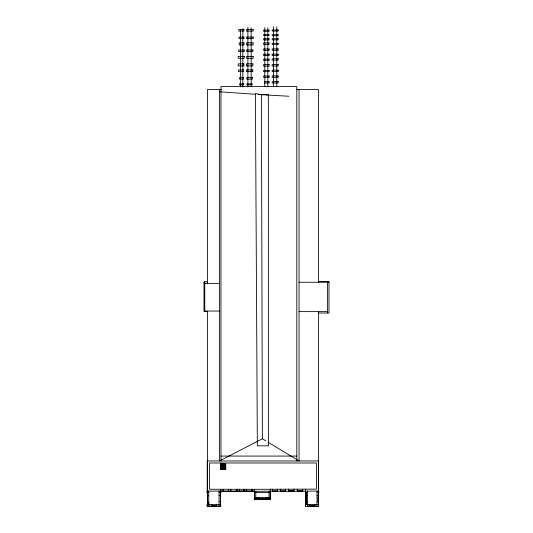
<?xml version="1.0" encoding="UTF-8"?>
<svg xmlns="http://www.w3.org/2000/svg" width="533" height="533" viewBox="0 0 533 533"><rect width="100%" height="100%" fill="white"/><g stroke="black" fill="none" stroke-linecap="round" stroke-linejoin="round"><path stroke-width="0.8" d="M237.525 489.254L237.525 491.446L239.537 491.213M236.359 491.213L254.461 491.213L254.461 497.615M239.537 491.446L239.537 489.254L239.537 491.446L236.359 491.446L236.359 489.254M223.014 489.254C224.766 493.871 219.143 489.074 220.735 492.632M223.014 491.246L220.735 491.213L254.461 491.213M207.477 502.186L207.477 504.711L207.477 492.365M211.841 505.984L211.848 504.711L211.841 506.283M302.531 491.16L302.564 489.134M254.461 491.279L254.527 489.307L316.409 489.134L316.395 462.984L209.502 462.984L209.502 489.254L254.527 489.307M258.418 498.848L257.706 499.181L257.859 497.649M222.814 467.814L223.32 464.869M221.795 465.536C221.815 472.398 227.997 462.597 221.795 465.536L224.346 467.148M222.268 467.614L223.873 465.062M221.848 467.201L224.286 465.476M265.9 440.918L262.376 438.786L219.489 460.965L219.489 89.557M221.601 466.675L224.54 466.009M221.795 89.557L207.477 89.557L207.477 283.389M296.348 89.557L318.421 89.557L318.421 282.25M258.112 94.474L268.346 94.701L268.505 445.828L257.346 445.828L255.407 93.561L261.397 94.701L288.746 96.24M318.421 281.417L329.001 281.417L329.001 312.998L318.421 312.998M207.477 281.784L203.999 281.784L203.999 311.405L207.477 311.405M299.053 282.25L329.001 282.25M203.999 283.389L219.489 283.389M204.765 311.039L219.489 311.039M299.053 311.625L327.562 311.625M220.975 456.075L296.801 456.075M225.752 463.817L220.555 463.75L220.595 469.08L225.752 469.08L225.719 463.75M220.595 463.883L225.619 463.883M220.595 463.983L225.519 463.983M225.099 464.476L225.519 464.476M225.099 465.269L225.519 465.269M225.099 465.842L225.519 465.842M225.099 467.048L225.519 467.048M225.099 467.701L225.519 467.701M225.099 468.434L225.519 468.434M220.555 468.78L225.719 468.78M220.595 468.947L225.619 468.947M220.555 469.047L225.719 469.047M318.554 490.993L318.821 492.605L318.421 492.605M220.735 491.093L207.11 491.093L207.11 492.432L207.477 492.432L207.377 504.711M277.693 491.093L272.336 491.393M280.285 491.16L286.014 491.093M288.626 491.16L294.089 491.393M297.247 491.16L303.09 491.093M318.721 491.093L305.396 491.093L305.396 492.572L305.935 492.572M220.602 491.213L254.527 491.213M254.461 491.326L277.127 491.093M305.502 491.293L302.531 491.093M254.461 491.446L252.022 491.446L252.022 489.254M254.527 491.539L254.527 497.169M270.304 491.679L270.304 497.402M270.304 492.039L270.304 494.211M207.11 492.365L208.749 492.365M219.063 492.365L220.735 492.365M305.502 492.465L307.381 492.465M317.042 492.465L318.654 492.465M254.421 492.592L270.304 492.559M220.329 492.632L220.935 492.632L220.935 491.279M306.035 492.759L306.035 494.97M318.421 492.905L318.421 494.751M305.935 492.985L306.268 492.985M305.935 494.764L306.268 494.764M270.304 494.99L270.304 497.169M207.277 495.277L207.65 495.237M219.063 495.257L220.602 495.257M305.935 495.224L307.381 495.237M317.042 495.237L318.587 495.237M207.377 495.83L208.749 495.73M306.035 495.943L305.935 501.1M220.602 496.03L220.602 500.667M318.587 496.056L318.587 501.24M306.035 496.243L306.035 500.867M305.935 496.443L306.402 496.443M318.421 496.509L318.048 496.509L318.048 500.694L318.421 500.694M254.527 497.615L254.254 499.181L255.827 499.048M270.338 497.615L270.537 499.181L269.038 499.181L269.072 491.326M254.321 497.649L270.504 497.649M255.76 498.881L257.772 498.881M258.352 498.881L266.72 498.881M267.379 498.881L269.072 498.948M254.288 499.048L270.438 499.048M254.288 499.148L255.793 499.148L255.76 491.326M257.739 499.148L258.385 499.148M267.379 497.649L267.413 499.181L266.653 498.848M269.038 499.148L270.504 499.148M267.413 499.181L266.653 499.181L266.72 497.649M305.935 500.5L306.402 500.5M207.277 501.06L207.683 501M219.063 501.62L220.602 501.62M305.935 501.906L307.381 501.906M317.042 501.906L318.587 501.906M207.377 502.086L208.749 502.186L208.749 504.711M306.035 502.246L306.035 504.385M318.421 502.259L318.421 504.151M305.935 502.446L306.268 502.446M305.935 504.158L306.268 504.158M318.587 504.438L318.654 506.35M318.721 504.571L305.396 504.538L305.396 506.35L318.721 506.35M314.21 505.984L310.726 505.984L310.759 506.35M208.749 506.15L211.841 506.15M212.66 506.15L215.339 506.15M216.165 506.15L219.063 506.15M307.381 506.15L310.459 506.283M310.726 506.15L314.21 506.15M212.454 506.183L215.545 506.183M314.377 506.183L317.042 506.183M237.525 491.279L235.353 491.239M219.489 91.769L255.647 94.301M221.595 466.089L224.54 466.595M314.623 506.183L314.983 506.283M268.019 442.197L299.053 460.965L299.053 89.557M222.208 465.122L223.933 467.561M222.734 464.869L223.4 467.814M262.476 497.649L262.502 498.981M261.397 94.701L262.376 438.786M251.136 27.656L251.196 86.632M327.562 282.25L327.562 312.998M318.654 490.993L318.654 492.605M318.554 491.093L318.554 460.965L207.21 460.965L207.21 492.365M318.587 492.465L318.587 504.604M318.454 492.465L318.454 504.604M318.421 311.625L318.421 491.093M318.421 492.465L318.421 495.237M318.421 501.906L318.421 504.604M317.042 491.093L317.008 506.35M314.983 504.604L314.983 506.35M314.177 505.984L314.144 506.35M313.93 505.984L311.085 505.984M309.886 504.604L309.853 506.05M309.586 505.984L307.781 505.984M307.381 491.093L307.414 506.283M306.035 492.465L306.035 495.237M306.035 501.873L306.035 504.604M305.935 492.465L305.935 504.604M305.835 492.572L305.835 504.538M305.462 489.134L305.502 492.572M305.462 504.538L305.502 506.35M302.411 491.093L297.687 491.093M301.925 491.093L298.24 491.093M297.247 489.134L297.247 491.293L288.993 491.093M296.801 460.965L296.801 86.553L220.975 86.553L220.975 460.965M293.943 489.134L293.943 491.293M293.536 491.093L293.536 490.753L289.785 490.753L289.785 491.093M291.658 490.753L291.658 491.093M288.626 489.134L288.626 491.293L285.595 491.293L285.595 489.134M285.022 491.093L277.54 491.293L277.54 489.134M284.729 491.093L280.944 491.093M280.285 489.134L280.338 491.393M276.78 26.85L276.78 86.652M276.54 491.093L273.056 491.093M273.476 26.65L273.476 86.493M272.436 489.134L272.436 491.293M270.438 497.615L270.438 499.148M270.338 489.134L270.338 497.649M268.845 498.881L267.706 498.881M267.799 27.656L267.799 86.832M266.253 498.881L258.985 498.881M265.96 498.881L264.601 498.881M265.641 497.649L265.641 498.881M265.327 498.582L265.327 499.048M264.801 27.656L264.801 86.506M264.455 498.881L261.11 498.881M263.602 498.881L263.602 499.314L261.323 499.314L261.323 498.881M262.602 497.649L262.602 498.881M260.91 498.881L259.398 498.881M259.818 498.582L259.818 499.048M259.571 497.649L259.571 498.881M258.352 497.649L258.352 499.148M257.326 498.881L256.22 498.881M257.106 498.881L256.373 498.881M254.527 491.326L254.527 497.649M251.369 491.213L251.369 491.579L246.879 491.579L246.879 491.213M247.898 27.083L247.898 86.826M246.426 489.254L246.426 491.446L243.994 491.446L243.994 489.254M244.041 491.213L244.041 491.579L239.657 491.579L239.657 491.213M242.835 28.695L242.835 86.959M240.383 29.462L240.383 86.906M235.959 491.213L235.959 491.579L231.135 491.579L231.135 491.213M230.856 489.254L230.856 491.446L228.384 491.446L228.384 489.254M228.191 491.213L228.191 491.579L223.094 491.579L223.094 491.213M225.619 463.817L225.619 469.08M225.519 463.75L225.519 469.08M220.795 463.75L220.795 468.78M220.695 463.883L220.695 468.947M220.602 489.254L220.602 506.35M220.435 492.365L220.395 504.711M219.063 491.093L219.063 506.283M216.165 504.711L216.198 506.35M215.512 506.35L215.545 505.984L212.454 505.984L212.487 506.35M211.794 504.711L211.808 506.35M208.749 491.093L208.783 506.35M207.477 311.039L207.477 491.093M207.177 504.678L207.177 506.35M204.765 281.784L204.765 311.405M243.954 29.542L238.764 29.542L238.764 31.081L243.954 31.081L243.954 29.542M253.188 29.542L246.453 29.542L246.453 31.081L253.188 31.081L253.188 29.542M278.186 29.988L272.156 29.988L272.156 31.041L278.186 31.041L278.186 29.988M269.038 30.134L263.602 30.134L263.602 31.274L269.038 31.274L269.038 30.134M269.038 34.698L263.602 34.698L263.602 35.604L269.038 35.604L269.038 34.698M278.186 34.725L272.156 34.725L272.156 35.731L278.186 35.731L278.186 34.725M243.954 37.077L239.031 37.077L239.031 38.649L243.954 38.649L243.954 37.077M253.235 37.077L246.539 37.077L246.539 38.649L253.235 38.649L253.235 37.077M269.038 38.696L263.602 38.696L263.602 39.902L269.038 39.902L269.038 38.696M278.186 38.716L272.156 38.716L272.156 39.855L278.186 39.855L278.186 38.716M243.954 42.847L239.23 42.847L239.23 44.959L243.954 44.959L243.954 42.847M253.122 42.847L246.519 42.847L246.519 44.959L253.122 44.959L253.122 42.847M269.038 42.946L263.602 42.946L263.602 44.392L269.038 44.392L269.038 42.946M278.186 43.3L272.156 43.3L272.156 44.439L278.186 44.439L278.186 43.3M278.186 48.883L272.156 48.883L272.156 50.255L278.186 50.255L278.186 48.883M269.132 49.036L263.602 49.036L263.602 50.342L269.132 50.342L269.132 49.036M244.247 49.989L238.651 49.989L238.651 51.494L244.247 51.494L244.247 49.989M252.982 49.989L246.519 49.989L246.519 51.494L252.982 51.494L252.982 49.989M269.132 54.206L263.602 54.206L263.602 55.579L269.132 55.579L269.132 54.206M278.186 54.173L272.156 54.173L272.156 55.579L278.186 55.579L278.186 54.173M244.247 56.378L238.198 56.378L238.198 58.324L244.247 58.324L244.247 56.378M253.162 56.378L246.599 56.378L246.599 58.324L253.162 58.324L253.162 56.378M278.186 58.75L272.156 58.75L272.156 60.089L278.186 60.089L278.186 58.75M269.132 59.176L263.602 59.176L263.602 60.316L269.132 60.316L269.132 59.176M243.887 63.853L238.198 63.853L238.198 65.932L243.887 65.932L243.887 63.853M252.909 63.853L246.513 63.853L246.513 65.932L252.909 65.932L252.909 63.853M269.132 64.613L263.602 64.613L263.602 66.119L269.132 66.119L269.132 64.613M278.186 64.58L272.156 64.58L272.156 66.025L278.186 66.025L278.186 64.58M243.501 69.923L238.511 69.923L238.511 71.635L243.501 71.635L243.501 69.923M252.835 69.923L246.373 69.923L246.373 71.635L252.835 71.635L252.835 69.923M278.186 70.209L272.156 70.209L272.156 71.615L278.186 71.615L278.186 70.209M269.132 70.463L263.602 70.463L263.602 71.669L269.132 71.669L269.132 70.463M278.186 75.946L272.156 75.946L272.156 77.318L278.186 77.318L278.186 75.946M269.132 76.052L263.602 76.052L263.602 77.425L269.132 77.425L269.132 76.052M243.501 77.591L239.517 77.591L239.517 79.131L243.501 79.131L243.501 77.591M252.356 77.591L246.792 77.591L246.792 79.131L252.356 79.131L252.356 77.591M269.132 81.656L264.441 81.656L264.441 82.961L269.132 82.961L269.132 81.656M278.186 81.642L272.156 81.642L272.156 82.948L278.186 82.948L278.186 81.642M243.501 83.914L239.517 83.914L239.517 84.887L243.501 84.887L243.501 83.914M252.109 83.914L246.919 83.914L246.919 84.887L252.109 84.887L252.109 83.914M220.735 504.711L207.144 504.678L207.144 506.35L220.735 506.35L220.735 504.644"/></g></svg>
